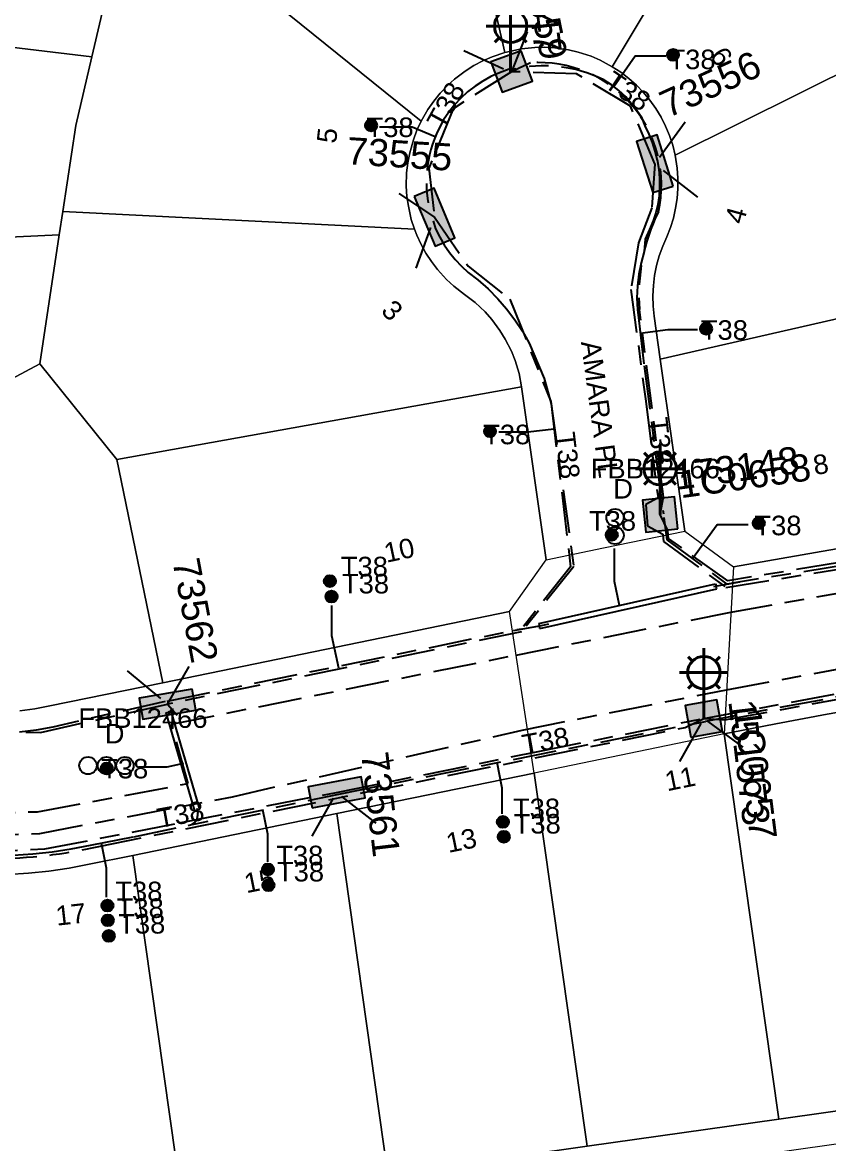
# Model space of a CAD drawing. Header units: metres. Extents: x 300268 to 302887, y 6172399 to 6173904.
# Drawn here: x 301349.6 to 301423.8, y 6173364.4 to 6173467.6 of the extents above; entities that cross this region are included whole.
import ezdxf
from ezdxf.enums import TextEntityAlignment as Align

# ---------------------------------------------------------------- set-up
doc = ezdxf.new("R2010")
doc.units = ezdxf.units.M
doc.linetypes.add('Cable Exist UG', pattern=[8.2, 4, -1.2, 1.8, -1.2])
doc.layers.get('0').update_dxf_attribs({"color": 6})
doc.layers.add('Cadastre Land Parcels_SP_EXT', color=9, linetype='Continuous', lineweight=5)
doc.layers.add('Cadastre Roads_SP_EXT', color=9, linetype='Continuous', lineweight=5)
for name, color, linetype in [('Duct_SP_EXT', 7, 'Continuous'), ('Equip_SP_SL_EXT', 7, 'Continuous'), ('Mains_LV_EXT', 7, 'Continuous'), ('Mains_SL_EXT', 7, 'Continuous'), ('SupportsUG_SP_LV_EXT', 7, 'Continuous'), ('SupportsUG_SP_LV_SL_EXT', 7, 'Continuous'), ('Trench_SP_EXT', 7, 'Continuous')]:
    doc.layers.add(name, color=color, linetype=linetype)
doc.styles.add('COLUMN_LABEL', font='arial.ttf')
doc.styles.add('iecARIAL', font='arial.ttf', dxfattribs={"height": 2})
doc.styles.add('POLE_LABEL', font='arial.ttf')
doc.styles.get("Standard").update_dxf_attribs({"font": 'arial.ttf'})

# ---------------------------------------------------------------- blocks, each defined once
blk = doc.blocks.new('COLUMN_EXT')
blk.add_hatch(color=256).paths.add_polyline_path([(-1.49, 1.48), (-1.49, -1.49), (1.48, -1.49), (1.48, 1.48)])
blk.add_lwpolyline([(-1.49, -1.49), (1.48, -1.49), (1.48, 1.48), (-1.49, 1.48)], close=True)
for tag, height, style, flags, p in [('ASSET_NUM', 2.5, 'COLUMN_LABEL', 8, (2, 2)), ('STRUCTURE_PLANT_NUMBER', 0.2, 'POLE_LABEL', 9, (1.81, 0.03)), ('STREET_CODE', 0.2, 'COLUMN_LABEL', 9, (1.81, -0.2))]:
    blk.add_attdef(tag, text='', height=height, dxfattribs=dict(style=style, flags=flags)).set_placement(p, align=Align.MIDDLE_LEFT)
at = {"flags": 9}
for tag, p in [('COLUMN_TYPE', (1.81, -0.4)), ('OWNED_BY', (1.81, -0.6)), ('STATE', (1.81, -0.8)), ('USAGE', (1.81, -1)), ('STREETNAME', (1.81, -1.6)), ('SUBURB', (1.81, -1.8)), ('LEGEND', (1.81, -1.2)), ('LOCATION', (1.81, -1.4)), ('NOTES', (1.81, -2))]:
    blk.add_attdef(tag, text='', height=0.2, dxfattribs=at).set_placement(p, align=Align.MIDDLE_LEFT)
at = {"flags": 1}
blk.add_attdef('Z', (1.81, -2.35), '', height=0.2, dxfattribs=at)
blk = doc.blocks.new('PILLAR_EXT')
blk.add_hatch(color=256).paths.add_polyline_path([(-2.475, 0.99), (-2.475, -0.99), (2.475, -0.99), (2.475, 0.99)])
blk.add_lwpolyline([(-2.475, -0.99), (2.475, -0.99), (2.475, 0.99), (-2.475, 0.99)], close=True)
at = {"style": 'iecARIAL', "flags": 8}
blk.add_attdef('ASSET_NUM', (1.5, 3.5), '', height=2.5, dxfattribs=at)
for tag, p, flags in [('OWNED_BY', (0, -0.2), 9), ('STATE', (0, -0.4), 9), ('SUPPORT_TYPE', (0, -0.6), 9), ('USAGE', (0, -0.8), 9), ('LEGEND', (0, -1), 9), ('LOCATION', (0, -1.2), 9), ('STREETNAME', (0, -1.8), 9), ('SUBURB', (0, -2), 1), ('NOTES', (0, -1.4), 9), ('PARENT', (0, -1.6), 9)]:
    blk.add_attdef(tag, p, '', height=0.2, dxfattribs=dict(flags=flags))
blk = doc.blocks.new('DUCT_EXT')
blk.add_circle((0, 0.8), 0.8)
at = {"flags": 1}
blk.add_attdef('Z', (0, 0), '', height=0.2, dxfattribs=at)
at = {"flags": 9}
for tag, p in [('DUCT_CODE', (0, 0)), ('XSECT_TYPE', (0, -0.2)), ('STATE', (0, -0.6)), ('FB_REFERENCE', (0, -0.4)), ('NOTES', (0, -0.8))]:
    blk.add_attdef(tag, text='', height=0.2, dxfattribs=at).set_placement(p, align=Align.MIDDLE_LEFT)
blk = doc.blocks.new('SL_LANTERN_EXT')
at = {"lineweight": 40}
for p, q in [((0, 1.97), (0, 6.47)), ((-1.46, 5.68), (-1.06, 5.28)), ((1.46, 5.68), (1.06, 5.28)), ((-2.25, 4.22), (2.25, 4.22)), ((-1.46, 2.76), (-1.06, 3.16)), ((1.46, 2.76), (1.06, 3.16)), ((0, 0), (0, 2.72))]:
    blk.add_line(p, q, dxfattribs=at)
blk.add_circle((0, 4.22), 1.5, dxfattribs=at)
at = {"style": 'iecARIAL', "flags": 8}
blk.add_attdef('ASSET_NUM', (1.5, 1.5), '', height=2.5, dxfattribs=at)
for tag, p, height, flags in [('CONSTRUCTED_VOLTAGE', (0.98, -0.65), 0.2, 9), ('CONTROL_TYPE', (0.98, -0.85), 0.2, 9), ('LANTERN_PURPOSE', (0.98, -1.05), 0.2, 9), ('LNUMBER', (2.18, -3.25), 2.5, 8), ('OPERATING_VOLTAGE', (0.98, -1.65), 0.2, 9), ('ORIENTATION', (0.98, -1.85), 0.2, 9), ('OWNED_BY', (0.98, -2.05), 0.2, 9), ('STATE', (0.98, -2.25), 0.2, 9), ('LANTERN_TYPE', (0.98, -1.25), 0.2, 9), ('NO_PHASES', (0.98, -1.45), 0.2, 9), ('USAGE', (0.98, -2.45), 0.2, 9), ('CEXIST', (0.98, -2.65), 0.2, 9), ('CNEW', (0.98, -2.85), 0.2, 9), ('CNUMBER', (0.98, -3.05), 0.2, 9), ('CREMOVE', (0.98, -3.25), 0.2, 9), ('CREPLACE', (0.98, -3.45), 0.2, 9), ('LKINGHEIGHT', (0.98, -3.65), 0.2, 9), ('LBRACKET', (0.98, -3.85), 0.2, 9), ('LBRACKETVOCAB', (0.98, -4.05), 0.2, 9), ('LCATEGORY', (0.98, -4.25), 0.2, 9), ('LCHARGE1', (0.98, -4.45), 0.2, 9), ('LCHARGE1PERCENT', (0.98, -4.65), 0.2, 9), ('LCHARGE2', (0.98, -4.85), 0.2, 9), ('LCHARGE2PERCENT', (0.98, -5.05), 0.2, 9), ('LCHARGE3', (0.98, -5.25), 0.2, 9), ('LCHARGE3PERCENT', (0.98, -5.45), 0.2, 9), ('LEXIST', (0.98, -5.65), 0.2, 9), ('LLAMP', (0.98, -5.85), 0.2, 9), ('LLAMPVOCAB', (0.98, -6.05), 0.2, 9), ('LMAST', (0.98, -6.25), 0.2, 9), ('LMASTVOCAB', (0.98, -6.45), 0.2, 9), ('LNEW', (0.98, -6.65), 0.2, 9), ('LANTNUMBER', (0.98, -6.85), 0.2, 9), ('LOUTREACH', (0.98, -7.25), 0.2, 9), ('LOUTREACHVOCAB', (0.98, -7.45), 0.2, 9), ('LRATECODE', (0.98, -7.65), 0.2, 9), ('LREMOVE', (0.98, -7.85), 0.2, 9), ('LREPLACE', (0.98, -8.05), 0.2, 9), ('LTYPE', (0.98, -8.25), 0.2, 9), ('LTYPEVOCAB', (0.98, -8.45), 0.2, 9), ('STREETNAME', (0.98, -9.25), 0.2, 9), ('SUBURB', (0.98, -9.45), 0.2, 1), ('LEGEND', (0.98, -8.65), 0.2, 9), ('LOCATION', (0.98, -8.85), 0.2, 9), ('NOTES', (0.98, -9.05), 0.2, 9)]:
    blk.add_attdef(tag, p, '', height=height, dxfattribs=dict(flags=flags))
blk = doc.blocks.new('CABLE_LARGE_EXT')
h = blk.add_hatch(color=256)
edge = h.paths.add_edge_path()
edge.add_arc((0, 0.55), 0.55, 0, 360)
blk.add_circle((0, 0.55), 0.55)
at = {"flags": 1}
blk.add_attdef('Z', (0, 0), '', height=0.2, dxfattribs=at)
at = {"flags": 9}
for tag, p in [('COND_CODE', (0, 0)), ('STATE', (0, -0.4)), ('XSECT_SIZE', (0, -0.6)), ('FB_REFERENCE', (0, -0.2)), ('NOTES', (0, -0.8))]:
    blk.add_attdef(tag, text='', height=0.2, dxfattribs=at).set_placement(p, align=Align.MIDDLE_LEFT)

msp = doc.modelspace()

# ---------------------------------------------------------------- linework, layer by layer
at = {"layer": 'Cadastre Land Parcels_SP_EXT', "linetype": 'Continuous'}
for points in [[(301386.91, 6173459.63), (301387.44, 6173460.4), (301388.03, 6173461.12), (301388.67, 6173461.8), (301389.36, 6173462.42), (301390.35, 6173463.17), (301391.14, 6173463.67), (301391.96, 6173464.11), (301392.81, 6173464.48), (301393.99, 6173464.88), (301386.83, 6173496.14), (301372.5, 6173498.29), (301364.19, 6173499.53), (301360.09, 6173482.01), (301359.63, 6173480.06), (301386.29, 6173458.56), (301386.91, 6173459.63)], [(301438.46, 6173469.78), (301432.25, 6173490.89), (301429.89, 6173498.91), (301422.81, 6173495.18), (301403.87, 6173463.57), (301404.65, 6173463.06), (301405.39, 6173462.49), (301406.09, 6173461.87), (301406.74, 6173461.2), (301407.34, 6173460.48), (301407.88, 6173459.72), (301408.36, 6173458.92), (301408.78, 6173458.08), (301409.14, 6173457.22), (301409.43, 6173456.33), (301409.66, 6173455.42), (301438.46, 6173469.78)], [(301422.81, 6173495.18), (301421.89, 6173495.18), (301415.9, 6173495.36), (301393.1, 6173495.97), (301387.68, 6173496.12), (301386.83, 6173496.14), (301393.99, 6173464.88), (301395.51, 6173465.22), (301396.74, 6173465.34), (301397.67, 6173465.36), (301398.6, 6173465.31), (301399.83, 6173465.13), (301400.74, 6173464.91), (301401.92, 6173464.53), (301402.77, 6173464.16), (301403.87, 6173463.57), (301422.81, 6173495.18)], [(301359.63, 6173480.06), (301360.09, 6173482.01), (301328.11, 6173488.02), (301324.96, 6173468.19), (301355.98, 6173464.48), (301359.63, 6173480.06)], [(301385.38, 6173449.5), (301385.11, 6173450.71), (301384.98, 6173451.63), (301384.92, 6173452.56), (301384.95, 6173453.8), (301385.06, 6173454.73), (301385.23, 6173455.64), (301385.57, 6173456.84), (301385.9, 6173457.71), (301386.29, 6173458.56), (301359.63, 6173480.06), (301355.98, 6173464.48), (301354.5, 6173458.15), (301353.31, 6173450.24), (301385.66, 6173448.61), (301385.38, 6173449.5)], [(301438.49, 6173443.55), (301440, 6173458.89), (301438.46, 6173469.78), (301409.66, 6173455.42), (301409.85, 6173454.21), (301409.91, 6173453.29), (301409.91, 6173452.36), (301409.84, 6173451.44), (301409.7, 6173450.53), (301409.5, 6173449.63), (301409.23, 6173448.75), (301408.89, 6173447.89), (301408.52, 6173447.04), (301408.2, 6173446.15), (301407.95, 6173445.25), (301407.76, 6173444.33), (301407.65, 6173443.41), (301407.61, 6173442.47), (301407.63, 6173441.53), (301407.73, 6173440.6), (301408.29, 6173436.63), (301438.49, 6173443.55)], [(301352.99, 6173448.07), (301353.31, 6173450.24), (301354.5, 6173458.15), (301355.98, 6173464.48), (301324.96, 6173468.19), (301322.6, 6173455.21), (301320.9, 6173446.57), (301352.99, 6173448.07)], [(301395.52, 6173434.09), (301395.29, 6173435.31), (301394.93, 6173436.51), (301394.59, 6173437.38), (301394.03, 6173438.49), (301393.54, 6173439.28), (301392.8, 6173440.28), (301392.18, 6173440.98), (301391.27, 6173441.84), (301390.28, 6173442.6), (301389.29, 6173443.37), (301388.63, 6173443.98), (301387.8, 6173444.88), (301387.23, 6173445.62), (301386.72, 6173446.39), (301386.28, 6173447.2), (301385.89, 6173448.04), (301385.66, 6173448.61), (301353.31, 6173450.24), (301352.99, 6173448.07), (301351.21, 6173436.21), (301358.27, 6173427.4), (301395.52, 6173434.09)], [(301351.21, 6173436.21), (301352.99, 6173448.07), (301320.9, 6173446.57), (301320.02, 6173442.29), (301319.57, 6173440.16), (301319.11, 6173438.02), (301318.85, 6173436.64), (301318.65, 6173435.24), (301318.52, 6173433.84), (301318.46, 6173432.43), (301318.47, 6173431.02), (301318.56, 6173429.62), (301318.72, 6173428.22), (301318.96, 6173426.83), (301319.26, 6173425.45), (301319.63, 6173424.09), (301320.08, 6173422.75), (301320.59, 6173421.44), (301321.16, 6173420.16), (301351.21, 6173436.21)], [(301441.52, 6173422.16), (301438.49, 6173443.55), (301408.29, 6173436.63), (301410.54, 6173420.79), (301415.04, 6173417.52), (301441.52, 6173422.16)], [(301394.42, 6173413.4), (301397.78, 6173418.17), (301395.52, 6173434.09), (301358.27, 6173427.4), (301362.51, 6173406.83), (301394.42, 6173413.4)], [(301436.71, 6173369.13), (301431.6, 6173405.28), (301428.42, 6173404.76), (301423.66, 6173403.95), (301418.92, 6173403.06), (301415.76, 6173402.44), (301414.18, 6173402.12), (301419.2, 6173366.65), (301436.71, 6173369.13)], [(301419.2, 6173366.65), (301414.18, 6173402.12), (301396.68, 6173398.52), (301401.55, 6173364.15), (301419.2, 6173366.65)], [(301401.55, 6173364.15), (301396.68, 6173398.52), (301378.53, 6173394.79), (301383.23, 6173361.56), (301401.55, 6173364.15)], [(301383.23, 6173361.56), (301378.53, 6173394.79), (301359.76, 6173390.92), (301364.29, 6173358.87), (301383.23, 6173361.56)], [(301359.76, 6173390.92), (301355.73, 6173390.12), (301353.89, 6173389.77), (301352.03, 6173389.49), (301350.16, 6173389.29), (301348.28, 6173389.17), (301346.4, 6173389.13), (301344.52, 6173389.15), (301342.66, 6173355.81), (301364.29, 6173358.87), (301359.76, 6173390.92)]]:
    msp.add_lwpolyline(points, close=True, dxfattribs=at)
for points in [[(301349.36, 6173404.26), (301350.75, 6173404.44), (301352.12, 6173404.7), (301362.51, 6173406.83), (301358.27, 6173427.4), (301351.21, 6173436.21), (301321.16, 6173420.16)], [(301164.85, 6173327.6), (301280.59, 6173343.99), (301280.59, 6173343.99), (301384.43, 6173358.7), (301438.78, 6173366.39), (301509.46, 6173376.4), (301509.04, 6173379.37), (301489.24, 6173376.57), (301471.74, 6173374.09), (301454.24, 6173371.61), (301436.71, 6173369.13), (301419.2, 6173366.65), (301401.55, 6173364.15), (301383.23, 6173361.56), (301364.29, 6173358.87), (301342.66, 6173355.81), (301323.85, 6173353.15), (301308.99, 6173351.04), (301298.1, 6173349.5), (301272.78, 6173345.48), (301249.11, 6173341.55), (301229.37, 6173338.29), (301198.67, 6173333.2), (301190.78, 6173331.9)]]:
    msp.add_lwpolyline(points, dxfattribs=at)
at = {"layer": 'Cadastre Roads_SP_EXT', "linetype": 'Continuous'}
for points in [[(301403.07, 6173419.26), (301410.54, 6173420.79), (301408.29, 6173436.63), (301407.73, 6173440.6), (301407.63, 6173441.53), (301407.61, 6173442.47), (301407.65, 6173443.41), (301407.76, 6173444.33), (301407.95, 6173445.25), (301408.2, 6173446.15), (301408.52, 6173447.04), (301408.89, 6173447.89), (301409.23, 6173448.75), (301409.5, 6173449.63), (301409.7, 6173450.53), (301409.84, 6173451.44), (301409.91, 6173452.36), (301409.91, 6173453.29), (301409.85, 6173454.21), (301409.66, 6173455.42), (301409.43, 6173456.33), (301409.14, 6173457.22), (301408.78, 6173458.08), (301408.36, 6173458.92), (301407.88, 6173459.72), (301407.34, 6173460.48), (301406.74, 6173461.2), (301406.09, 6173461.87), (301405.39, 6173462.49), (301404.65, 6173463.06), (301403.87, 6173463.57), (301402.77, 6173464.16), (301401.92, 6173464.53), (301400.74, 6173464.91), (301399.83, 6173465.13), (301398.6, 6173465.31), (301397.67, 6173465.36), (301396.74, 6173465.34), (301395.51, 6173465.22), (301393.99, 6173464.88), (301392.81, 6173464.48), (301391.96, 6173464.11), (301391.14, 6173463.67), (301390.35, 6173463.17), (301389.36, 6173462.42), (301388.67, 6173461.8), (301388.03, 6173461.12), (301387.44, 6173460.4), (301386.91, 6173459.63), (301386.29, 6173458.56), (301385.9, 6173457.71), (301385.57, 6173456.84), (301385.23, 6173455.64), (301385.06, 6173454.73), (301384.95, 6173453.8), (301384.92, 6173452.56), (301384.98, 6173451.63), (301385.11, 6173450.71), (301385.38, 6173449.5), (301385.66, 6173448.61), (301385.89, 6173448.04), (301386.28, 6173447.2), (301386.72, 6173446.39), (301387.23, 6173445.62), (301387.8, 6173444.88), (301388.63, 6173443.98), (301389.29, 6173443.37), (301390.28, 6173442.6), (301391.27, 6173441.84), (301392.18, 6173440.98), (301392.8, 6173440.28), (301393.54, 6173439.28), (301394.03, 6173438.49), (301394.59, 6173437.38), (301394.93, 6173436.51), (301395.29, 6173435.31), (301395.52, 6173434.09), (301397.78, 6173418.17), (301403.07, 6173419.26)], [(301415.76, 6173402.44), (301418.92, 6173403.06), (301423.66, 6173403.95), (301428.42, 6173404.76), (301431.6, 6173405.28), (301433.19, 6173405.52), (301436.37, 6173405.99), (301437.97, 6173406.22), (301441.16, 6173406.65), (301442.75, 6173406.85), (301444.35, 6173407.05), (301447.55, 6173407.42), (301449.15, 6173407.6), (301455.55, 6173408.24), (301466.79, 6173409.08), (301467.24, 6173417.92), (301467.68, 6173426.74), (301441.52, 6173422.16), (301415.04, 6173417.52), (301414.61, 6173409.83), (301414.18, 6173402.12), (301415.76, 6173402.44)]]:
    msp.add_lwpolyline(points, close=True, dxfattribs=at)
msp.add_lwpolyline([(301348.28, 6173389.17), (301350.16, 6173389.29), (301352.03, 6173389.49), (301353.89, 6173389.77), (301355.73, 6173390.12), (301359.76, 6173390.92), (301378.53, 6173394.79), (301396.68, 6173398.52), (301395.56, 6173405.93), (301394.42, 6173413.4), (301362.51, 6173406.83), (301352.12, 6173404.7), (301350.75, 6173404.44), (301349.36, 6173404.26)], dxfattribs=at)
at = {"layer": 'Duct_SP_EXT'}
for p, q in [((301397.11, 6173412.3), (301413.37, 6173415.96)), ((301413.37, 6173415.96), (301413.43, 6173415.73)), ((301397.22, 6173411.83), (301413.48, 6173415.49)), ((301413.48, 6173415.49), (301413.43, 6173415.73)), ((301397.11, 6173412.3), (301397.16, 6173412.06)), ((301397.22, 6173411.83), (301397.16, 6173412.06)), ((301362.8, 6173404.08), (301363.03, 6173404.14)), ((301362.8, 6173404.08), (301365.44, 6173395.03)), ((301363.26, 6173404.21), (301363.03, 6173404.14)), ((301363.26, 6173404.21), (301365.9, 6173395.16)), ((301365.44, 6173395.03), (301365.67, 6173395.09)), ((301365.9, 6173395.16), (301365.67, 6173395.09))]:
    msp.add_line(p, q, dxfattribs=at)
for points in [[(301408.81, 6173464.55), (301405.98, 6173464.55), (301404.03, 6173461.72)], [(301382.46, 6173458.04), (301385.47, 6173458.04), (301387.58, 6173457.13)], [(301411.7, 6173439.33), (301408.98, 6173439.33), (301406.44, 6173439)], [(301393.44, 6173429.94), (301396.11, 6173429.94), (301398.52, 6173430.23)], [(301416.39, 6173421.38), (301413.53, 6173421.38), (301411.24, 6173418.26)], [(301404.04, 6173419.2), (301404.04, 6173416.2), (301404.5, 6173413.98)], [(301378.04, 6173413.95), (301378.04, 6173411.19), (301378.67, 6173408.22)], [(301360.29, 6173399.11), (301362.91, 6173399.11), (301364.46, 6173399.43)], [(301393.74, 6173394.76), (301393.74, 6173397.14), (301393.28, 6173399.48)], [(301372.18, 6173390.36), (301372.18, 6173392.88), (301371.71, 6173395.13)], [(301357.32, 6173387.08), (301357.32, 6173389.77), (301356.87, 6173392.07)]]:
    msp.add_lwpolyline(points, dxfattribs=at)
at = {"layer": 'Mains_LV_EXT', "linetype": 'Cable Exist UG'}
for points in [[(301394.61, 6173463.11), (301389.23, 6173459.7), (301386.99, 6173454.23), (301387.52, 6173449.72)], [(301407.8, 6173454.63), (301405.56, 6173459.93), (301400.58, 6173462.9), (301394.61, 6173463.11)], [(301407.8, 6173454.63), (301407.51, 6173450.57), (301406.29, 6173447.35), (301405.59, 6173443.05), (301406.95, 6173432.78), (301408.08, 6173423.88), (301406.97, 6173423.25), (301407.11, 6173421.28), (301408.51, 6173420.52), (301408.59, 6173419.84), (301414.33, 6173415.62), (301441.7, 6173420.03)], [(301387.52, 6173449.72), (301390.6, 6173445.19), (301394.45, 6173442.15), (301398.22, 6173432.73), (301400.32, 6173417.53), (301395.53, 6173411.52), (301362.94, 6173404.87)], [(301301.05, 6173427), (301306.59, 6173426.56), (301316.97, 6173425.83), (301319.22, 6173419.08), (301324.16, 6173411.35), (301332.05, 6173405.53), (301341.7, 6173402.33), (301351.26, 6173402.27), (301362.94, 6173404.87)], [(301300.03, 6173425.07), (301308.16, 6173424.47), (301309.06, 6173418.8), (301308.27, 6173413.79), (301305.73, 6173408.75), (301303.33, 6173405.56), (301302.5, 6173402.08), (301303.19, 6173398.31), (301306.95, 6173393.84), (301310.77, 6173392.68), (301315.92, 6173394.32), (301322.05, 6173396.68), (301329.08, 6173396.46), (301335.95, 6173394.37), (301345.24, 6173392.74), (301351.2, 6173392.96), (301368.93, 6173396.34), (301395.58, 6173402.48), (301414.38, 6173406.2), (301438.03, 6173410.59)], [(301300.03, 6173425.07), (301300.54, 6173424.03), (301310.42, 6173423.32), (301311.06, 6173418.68), (301310.13, 6173413.06), (301307.48, 6173407.75), (301305.19, 6173404.7), (301304.55, 6173402.01), (301305.06, 6173399.28), (301308.02, 6173395.64), (301310.74, 6173394.81), (301315.26, 6173396.24), (301321.72, 6173398.73), (301329.43, 6173398.48), (301336.44, 6173396.31), (301344.92, 6173394.79), (301350.97, 6173394.96), (301364.86, 6173397.56), (301363.32, 6173403.01), (301395.04, 6173409.39), (301414.63, 6173413.32), (301450.2, 6173419.57)], [(301412.3, 6173403.55), (301438.21, 6173408.37), (301444.01, 6173409.13), (301449.07, 6173409.34)], [(301378.51, 6173396.74), (301397.06, 6173400.51), (301412.3, 6173403.55)], [(301345.14, 6173391.28), (301351.65, 6173391.53), (301364.04, 6173393.93), (301378.51, 6173396.74)]]:
    msp.add_lwpolyline(points, dxfattribs=at)
at = {"layer": 'Mains_SL_EXT', "linetype": 'Cable Exist UG'}
for points in [[(301408.27, 6173422.33), (301408.57, 6173423.97), (301406.38, 6173441.21), (301406.38, 6173441.21, -0.135346), (301408.11, 6173450.2), (301408.11, 6173450.2, 0.502701), (301396.36, 6173463.92), (301396.36, 6173463.92), (301394.61, 6173463.11)], [(301412.3, 6173403.55), (301414.2, 6173403.42), (301438.94, 6173407.93), (301438.94, 6173407.93, -0.027489), (301445.67, 6173408.73), (301445.67, 6173408.73), (301447.37, 6173408.85), (301449.07, 6173409.34)], [(301345.12, 6173391.27), (301346.93, 6173390.65), (301346.93, 6173390.65, 0.055515), (301356.61, 6173391.76), (301356.61, 6173391.76), (301410.59, 6173402.72), (301412.3, 6173403.55)]]:
    msp.add_lwpolyline(points, format="xyb", dxfattribs=at)
msp.add_lwpolyline([(301449.07, 6173409.34), (301449.66, 6173410.94), (301449.05, 6173421.85), (301414.49, 6173416.23), (301409.06, 6173420.11), (301408.97, 6173420.85), (301408.27, 6173422.33)], dxfattribs=at)
at = {"layer": 'Trench_SP_EXT', "linetype": 'Cable Exist UG'}
for points in [[(301396.03, 6173466.77), (301394.61, 6173463.11)], [(301390.22, 6173465.06), (301394.52, 6173463.08)], [(301410.58, 6173458.45), (301407.8, 6173454.63)], [(301408, 6173455.02), (301408.15, 6173454.12), (301408.22, 6173453.29), (301408.23, 6173452.48), (301408.18, 6173451.68), (301408.06, 6173450.89), (301407.88, 6173450.12), (301407.63, 6173449.36), (301407.31, 6173448.58), (301406.91, 6173447.68), (301406.81, 6173446.56), (301406.52, 6173445.52), (301406.31, 6173444.45), (301406.19, 6173443.38), (301406.14, 6173442.29), (301406.18, 6173441.21), (301406.3, 6173440.19), (301406.8, 6173436.01), (301408.57, 6173422.38)], [(301411.75, 6173451.55), (301407.8, 6173454.63)], [(301384.24, 6173451.89), (301387.52, 6173449.72)], [(301385.82, 6173445.01), (301387.52, 6173449.72)], [(301387.38, 6173449.38), (301387.62, 6173448.63), (301387.99, 6173447.87), (301388.41, 6173447.15), (301388.88, 6173446.46), (301389.41, 6173445.8), (301389.99, 6173445.2), (301390.62, 6173444.63), (301391.51, 6173443.93), (301392.45, 6173443.1), (301393.33, 6173442.2), (301394.15, 6173441.26), (301394.91, 6173440.26), (301395.6, 6173439.21), (301396.22, 6173438.12), (301397.6, 6173434.87), (301398.25, 6173432.52), (301400.03, 6173417.51), (301395.5, 6173411.78), (301395.09, 6173411.71)], [(301408.61, 6173422.07), (301408.88, 6173420), (301414.4, 6173415.93), (301415.62, 6173416.12)], [(301441.63, 6173420.27), (301415.11, 6173416.04), (301413.18, 6173415.68)], [(301362.91, 6173405.15), (301394.77, 6173411.65), (301397.37, 6173412.11), (301398.03, 6173412.26)], [(301362.94, 6173404.87), (301365.36, 6173409.1)], [(301448.92, 6173409.11), (301447.07, 6173409.02), (301444.74, 6173408.89), (301442.42, 6173408.68), (301440.12, 6173408.39), (301437.82, 6173408.01), (301435.61, 6173407.56), (301433.46, 6173407.21), (301431.3, 6173406.77), (301412.46, 6173403.28)], [(301359.23, 6173407.94), (301362.94, 6173404.87)], [(301362.74, 6173405.12), (301352.39, 6173402.76), (301350.87, 6173402.48), (301349.31, 6173402.28)], [(301362.94, 6173404.87), (301363.84, 6173403.86)], [(301410.1, 6173399.58), (301412.3, 6173403.55)], [(301415.92, 6173400.9), (301412.3, 6173403.55)], [(301378.7, 6173396.59), (301412.46, 6173403.28)], [(301345.14, 6173390.97), (301346.97, 6173390.94), (301348.76, 6173390.97), (301350.54, 6173391.09), (301352.32, 6173391.27), (301354.09, 6173391.53), (301355.87, 6173391.87), (301359.84, 6173392.65), (301378.7, 6173396.59)], [(301376.27, 6173392.7), (301378.51, 6173396.74)], [(301382.15, 6173393.9), (301378.51, 6173396.74)]]:
    msp.add_lwpolyline(points, dxfattribs=at)
for points in [[(301408.03, 6173454.89), (301407.82, 6173455.79), (301407.58, 6173456.6), (301407.27, 6173457.37), (301406.91, 6173458.11), (301406.63, 6173458.82), (301406.14, 6173459.53), (301405.6, 6173460.19), (301405.13, 6173460.8), (301404.49, 6173461.37), (301403.8, 6173461.89), (301403.02, 6173462.38), (301403.02, 6173462.38, 0.17692), (301394.68, 6173463.29)], [(301394.38, 6173463.34), (301393.5, 6173463.01), (301392.71, 6173462.66), (301391.95, 6173462.25), (301391.24, 6173461.78), (301390.56, 6173461.25), (301389.93, 6173460.67), (301389.35, 6173460.05), (301388.82, 6173459.37), (301388.35, 6173458.66), (301387.91, 6173457.85), (301387.91, 6173457.85, 0.184205), (301387.19, 6173449.94)], [(301365.63, 6173395.28), (301365.73, 6173394.82), (301365.73, 6173394.82, -0.402013), (301364.85, 6173393.7)]]:
    msp.add_lwpolyline(points, format="xyb", dxfattribs=at)

# ---------------------------------------------------------------- block references
at = {"layer": 'Duct_SP_EXT'}
for name, p in [('CABLE_LARGE_EXT', (301409.46, 6173464.11)), ('CABLE_LARGE_EXT', (301381.68, 6173457.61)), ('CABLE_LARGE_EXT', (301412.51, 6173438.88)), ('CABLE_LARGE_EXT', (301392.62, 6173429.44)), ('DUCT_EXT', (301404.13, 6173421.25)), ('CABLE_LARGE_EXT', (301417.35, 6173420.98)), ('CABLE_LARGE_EXT', (301403.82, 6173419.92)), ('DUCT_EXT', (301404.12, 6173419.61)), ('CABLE_LARGE_EXT', (301377.89, 6173415.65)), ('CABLE_LARGE_EXT', (301378.04, 6173414.22)), ('DUCT_EXT', (301355.63, 6173398.41)), ('DUCT_EXT', (301357.33, 6173398.41)), ('CABLE_LARGE_EXT', (301357.36, 6173398.4)), ('DUCT_EXT', (301359.03, 6173398.41)), ('CABLE_LARGE_EXT', (301393.81, 6173393.47)), ('CABLE_LARGE_EXT', (301393.89, 6173392.11)), ('CABLE_LARGE_EXT', (301372.19, 6173389.1)), ('CABLE_LARGE_EXT', (301372.23, 6173387.64)), ('CABLE_LARGE_EXT', (301357.41, 6173385.77)), ('CABLE_LARGE_EXT', (301357.45, 6173384.41)), ('CABLE_LARGE_EXT', (301357.54, 6173382.97))]:
    msp.add_blockref(name, p, dxfattribs=at)
at = {"layer": 'Equip_SP_SL_EXT'}
ref = msp.add_blockref('SL_LANTERN_EXT', (301394.52, 6173463.08), dxfattribs=at)
ref.add_attrib('ASSET_NUM', '173147', dxfattribs={"layer": '0', "height": 2.5, "rotation": 277.0458, "style": 'iecARIAL'}).set_placement((301396.02, 6173464.58), align=Align.BOTTOM_RIGHT)
ref = msp.add_blockref('SL_LANTERN_EXT', (301408.27, 6173422.33), dxfattribs=at)
ref.add_attrib('ASSET_NUM', '173148', dxfattribs={"layer": '0', "height": 2.5, "rotation": 7.8599, "style": 'iecARIAL'}).set_placement((301409.77, 6173423.83), align=Align.BOTTOM_LEFT)
ref = msp.add_blockref('SL_LANTERN_EXT', (301412.3, 6173403.55), dxfattribs=at)
ref.add_attrib('ASSET_NUM', '151573', dxfattribs={"layer": '0', "height": 2.5, "rotation": 276.789, "style": 'iecARIAL'}).set_placement((301413.8, 6173405.05), align=Align.BOTTOM_LEFT)
at = {"layer": 'SupportsUG_SP_LV_EXT'}
ref = msp.add_blockref('PILLAR_EXT', (301407.8, 6173454.63), dxfattribs=dict(at, rotation=107.5264204444534))
ref.add_attrib('ASSET_NUM', '73556', dxfattribs={"layer": '0', "height": 2.5, "rotation": 24.5663, "style": 'iecARIAL'}).set_placement((301409.3, 6173458.13), align=Align.BOTTOM_LEFT)
ref = msp.add_blockref('PILLAR_EXT', (301387.52, 6173449.72), dxfattribs=dict(at, rotation=292.7561452759927))
ref.add_attrib('ASSET_NUM', '73555', dxfattribs={"layer": '0', "height": 2.5, "rotation": 356.343, "style": 'iecARIAL'}).set_placement((301389.02, 6173453.23), align=Align.BOTTOM_RIGHT)
ref = msp.add_blockref('PILLAR_EXT', (301362.94, 6173404.87), dxfattribs=dict(at, rotation=189.6597659776002))
ref.add_attrib('ASSET_NUM', '73562', dxfattribs={"layer": '0', "height": 2.5, "rotation": 280.6309, "style": 'iecARIAL'}).set_placement((301364.44, 6173408.37), align=Align.BOTTOM_RIGHT)
ref = msp.add_blockref('PILLAR_EXT', (301378.51, 6173396.74), dxfattribs=dict(at, rotation=10.69830432895544))
ref.add_attrib('ASSET_NUM', '73561', dxfattribs={"layer": '0', "height": 2.5, "rotation": 276.6464, "style": 'iecARIAL'}).set_placement((301380.01, 6173400.24), align=Align.BOTTOM_LEFT)
at = {"layer": 'SupportsUG_SP_LV_SL_EXT'}
ref = msp.add_blockref('COLUMN_EXT', (301394.61, 6173463.11), dxfattribs=dict(at, rotation=200.0633514896146))
ref.add_attrib('ASSET_NUM', '1C0659', dxfattribs={"layer": '0', "height": 2.5, "rotation": 281.5892, "style": 'COLUMN_LABEL'}).set_placement((301396.61, 6173463.86), align=Align.BOTTOM_RIGHT)
ref = msp.add_blockref('COLUMN_EXT', (301408.27, 6173422.33), dxfattribs=dict(at, rotation=96.16885083656523))
ref.add_attrib('ASSET_NUM', '1C0658', dxfattribs={"layer": '0', "height": 2.5, "rotation": 7.9221, "style": 'COLUMN_LABEL'}).set_placement((301410.27, 6173423.08), align=Align.BOTTOM_LEFT)
ref = msp.add_blockref('COLUMN_EXT', (301412.3, 6173403.55), dxfattribs=dict(at, rotation=10.30914775667529))
ref.add_attrib('ASSET_NUM', '1C0657', dxfattribs={"layer": '0', "height": 2.5, "rotation": 277.1779, "style": 'COLUMN_LABEL'}).set_placement((301414.3, 6173404.3), align=Align.BOTTOM_LEFT)

# ---------------------------------------------------------------- texts
at = {"layer": 'Cadastre Land Parcels_SP_EXT'}
for s, rotation, p in [('6', 304.9731, (301412.78, 6173464.57)), ('5', 83.4701, (301378.45, 6173456.44)), ('4', 74.6232, (301415.93, 6173448.97)), ('3', 314.5961, (301382.5, 6173441)), ('8', 9.0539, (301422.51, 6173425.96)), ('10', 12.022, (301383.08, 6173417.88)), ('11', 11.44, (301408.92, 6173396.84)), ('13', 11.53, (301388.79, 6173391.16)), ('15', 11.41, (301370.2, 6173387.45)), ('17', 6.493, (301352.76, 6173384.46))]:
    msp.add_text(s, height=1.8, rotation=rotation, dxfattribs=at).set_placement(p)
at = {"layer": 'Cadastre Roads_SP_EXT'}
msp.add_text('AMARA PL', height=1.8, rotation=277.6433, dxfattribs=at).set_placement((301400.98, 6173438.22))
at = {"layer": 'Duct_SP_EXT'}
for s, p in [('T38', (301409.04, 6173463.34)), ('T38', (301381.26, 6173457.09)), ('T38', (301412.02, 6173438.42)), ('T38', (301391.99, 6173428.8)), ('FBB12466', (301401.89, 6173425.66)), ('D', (301403.96, 6173423.8)), ('T38', (301401.73, 6173420.84)), ('T38', (301416.95, 6173420.42)), ('T38', (301378.89, 6173416.64)), ('T38', (301379, 6173415.06)), ('FBB12466', (301354.74, 6173402.68)), ('D', (301357.17, 6173401.25)), ('T38', (301356.84, 6173398.03)), ('T38', (301394.73, 6173394.37)), ('T38', (301394.8, 6173392.95)), ('T38', (301372.95, 6173390.03)), ('T38', (301373.02, 6173388.54)), ('T38', (301358.14, 6173386.72)), ('T38', (301358.27, 6173385.18)), ('T38', (301358.41, 6173383.74))]:
    msp.add_text(s, height=1.8, dxfattribs=at).set_placement(p)
at = {"layer": 'Mains_LV_EXT'}
for rotation, p in [(326.1873, (301402.99, 6173461.78)), (61.33, (301388.3, 6173457.69)), (276.0969, (301407.15, 6173431.18)), (276.7194, (301398.62, 6173429.82)), (10.3311, (301395.76, 6173400.24)), (10.2467, (301362.18, 6173393.45))]:
    msp.add_text('T38', height=1.8, rotation=rotation, dxfattribs=at).set_placement(p)

doc.saveas('drawing.dxf')
